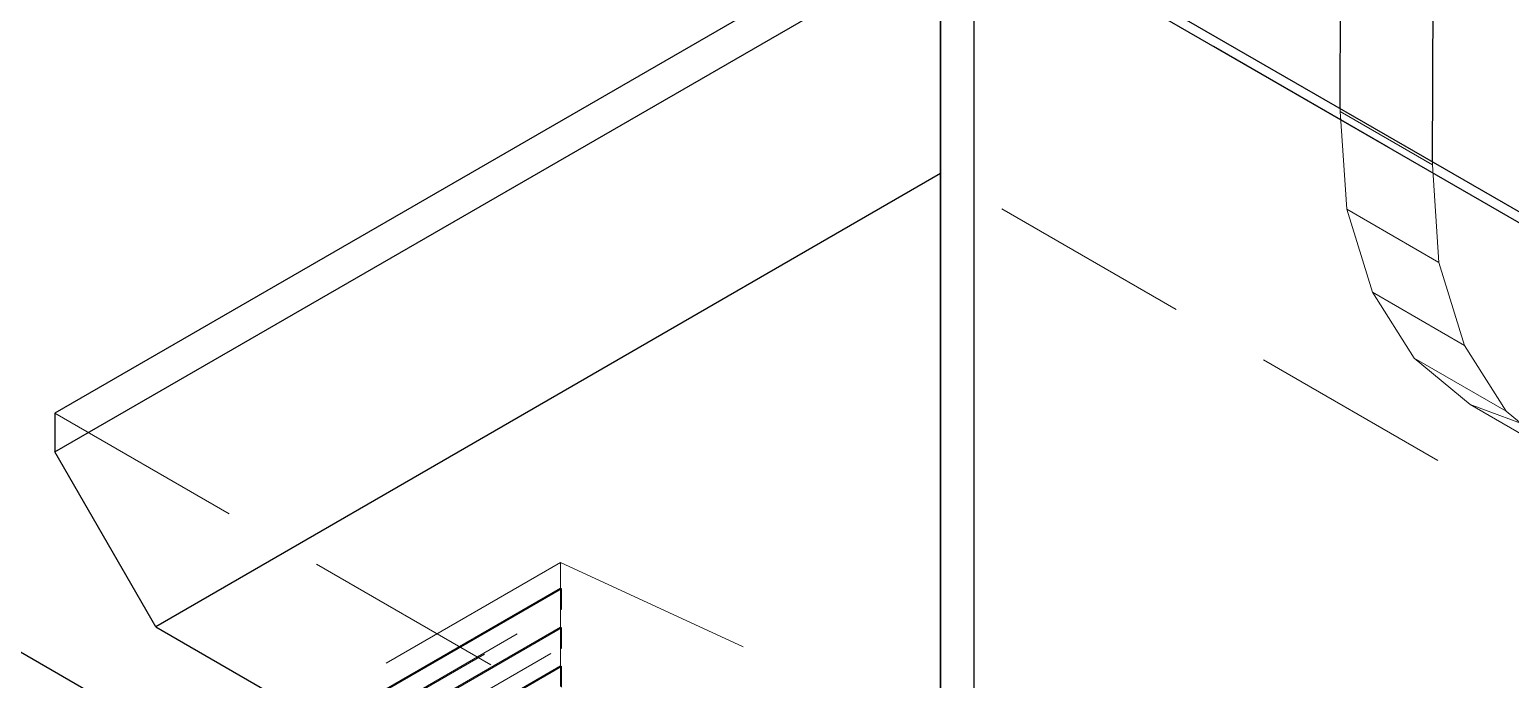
# Model space of a CAD drawing. Header units: millimetres. Extents: x 0 to 841, y 0 to 2287.
# Drawn here: x 627.4 to 636.73, y 280.33 to 284.42 of the extents above; entities that cross this region are included whole.
import ezdxf

# ---------------------------------------------------------------- set-up
doc = ezdxf.new("R2010")
doc.units = ezdxf.units.MM
doc.linetypes.add('HIDDEN', pattern=[1.905, 1.27, -0.635])

msp = doc.modelspace()

# ---------------------------------------------------------------- linework, layer by layer
at = {"color": 7, "linetype": 'Continuous', "lineweight": 25}
for p, q in [((635.6614, 283.9247), (635.6789, 289.6923)), ((636.2434, 283.5887), (636.2608, 289.3563)), ((633.212, 285.2711), (627.5551, 282.0055)), ((643.1685, 279.5909), (633.3119, 285.281)), ((633.3534, 260.7585), (633.3534, 285.1894)), ((643.2529, 279.4746), (633.3534, 285.1894)), ((627.5551, 281.7605), (633.1412, 284.9853)), ((633.1412, 284.9853), (633.1412, 260.7177)), ((633.1412, 283.5157), (633.1412, 284.9853)), ((633.1412, 283.5157), (628.1915, 280.6582)), ((633.1412, 260.7178), (633.1412, 283.5157)), ((627.5551, 282.0055), (627.5551, 281.7605)), ((628.1915, 280.6582), (627.5551, 281.7605)), ((629.535, 279.2297), (626.1409, 281.1891)), ((628.1915, 280.6582), (630.9492, 279.0662))]:
    msp.add_line(p, q, dxfattribs=at)
at = {"color": 7, "linetype": 'HIDDEN', "lineweight": 18}
for p, q in [((633.212, 285.2711), (642.97, 279.6379)), ((635.6614, 283.9076), (635.6614, 283.9247)), ((635.7023, 283.2909), (635.6614, 283.9076)), ((636.2433, 283.5716), (635.6614, 283.9076)), ((636.2433, 283.5716), (636.2434, 283.5887)), ((636.2842, 282.955), (636.2433, 283.5716)), ((639.5759, 279.801), (633.1412, 283.5157)), ((635.864, 282.7686), (635.7023, 283.2909)), ((636.2842, 282.955), (635.7023, 283.2909)), ((636.446, 282.4327), (636.2842, 282.955)), ((636.1267, 282.3528), (635.864, 282.7686)), ((636.446, 282.4327), (635.864, 282.7686)), ((636.7086, 282.0169), (636.446, 282.4327)), ((636.4801, 282.0595), (636.1267, 282.3528)), ((636.7086, 282.0169), (636.1267, 282.3528)), ((636.9108, 281.9), (636.4801, 282.0595)), ((637.0621, 281.7236), (636.4801, 282.0595)), ((627.5551, 282.0055), (630.9492, 280.0461)), ((637.0621, 281.7236), (636.7086, 282.0169)), ((630.7435, 281.064), (629.1161, 280.1245)), ((630.7435, 280.9007), (630.7435, 281.064)), ((630.7435, 281.064), (632.7974, 280.1145)), ((630.7435, 280.9007), (629.2575, 280.0428)), ((630.7506, 280.8966), (629.2646, 280.0387)), ((630.7435, 280.77), (630.7435, 280.9007)), ((630.7506, 280.8966), (630.7435, 280.9007)), ((630.7506, 280.766), (630.7506, 280.8966)), ((625.864, 277.945), (630.7506, 280.766)), ((629.3707, 279.9775), (630.7435, 280.77)), ((630.7435, 280.6557), (630.7435, 280.77)), ((630.7506, 280.766), (630.7435, 280.77)), ((630.7435, 280.6557), (629.4697, 279.9203)), ((630.7506, 280.6516), (629.4768, 279.9163)), ((630.7435, 280.5251), (630.7435, 280.6557)), ((630.7506, 280.6516), (630.7435, 280.6557)), ((630.7506, 280.521), (630.7506, 280.6516)), ((625.864, 277.7), (630.7506, 280.521)), ((629.5828, 279.855), (630.7435, 280.5251)), ((630.7435, 280.4108), (630.7435, 280.5251)), ((630.7506, 280.521), (630.7435, 280.5251)), ((630.7435, 280.4108), (629.6819, 279.7979)), ((630.7506, 280.4067), (629.6889, 279.7938)), ((630.7435, 280.2801), (630.7435, 280.4108)), ((630.7506, 280.4067), (630.7435, 280.4108)), ((630.7506, 280.276), (630.7506, 280.4067))]:
    msp.add_line(p, q, dxfattribs=at)

doc.saveas('drawing.dxf')
